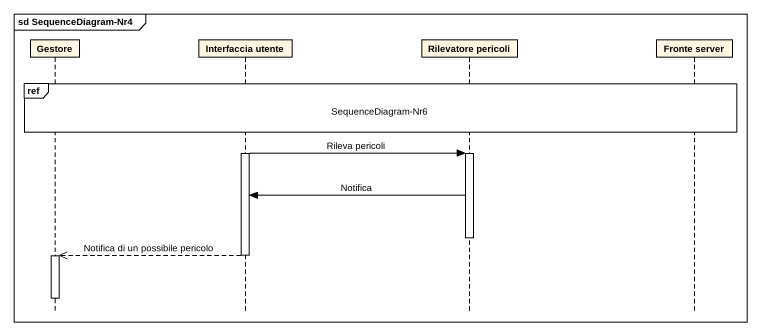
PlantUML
@startuml
mainframe sd SequenceDiagram-Nr4
hide footbox
participant Gestore
participant "Interfaccia utente" as Interfaccia_utente
participant "Rilevatore pericoli" as Rilevatore_pericoli
participant "Fronte server" as Fronte_server

ref over Gestore, Interfaccia_utente, Rilevatore_pericoli, Fronte_server : SequenceDiagram-Nr6
activate Interfaccia_utente
Interfaccia_utente -> Rilevatore_pericoli : Rileva pericoli
activate Rilevatore_pericoli
Rilevatore_pericoli -> Interfaccia_utente : Notifica
deactivate Rilevatore_pericoli
Interfaccia_utente -->> Gestore : Notifica di un possibile pericolo
deactivate Interfaccia_utente
activate Gestore
deactivate Gestore
@enduml
